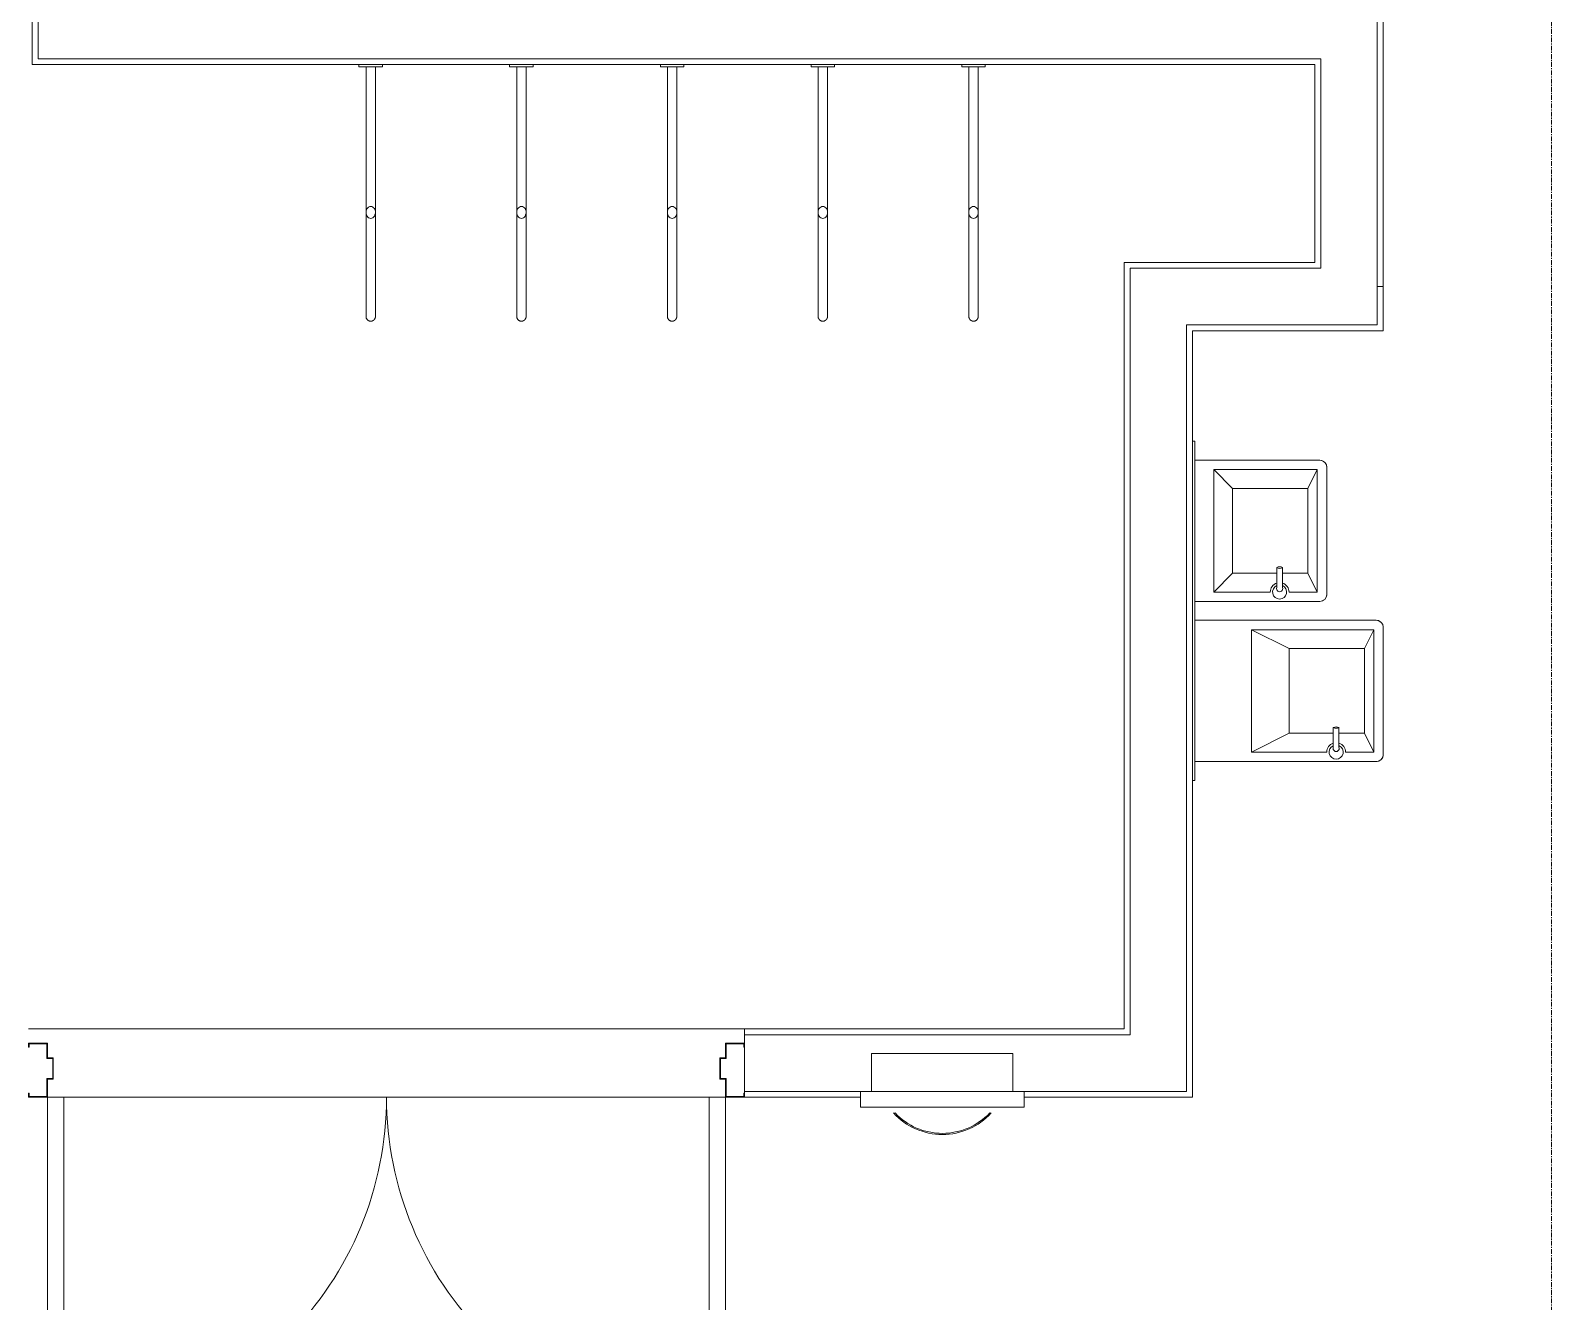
# Model space of a CAD drawing. Header units: inches. Extents: x 3268 to 7018, y 976 to 6708.
# Drawn here: x 5053 to 5214.5, y 3609.5 to 3744.4 of the extents above; entities that cross this region are included whole.
import ezdxf

# ---------------------------------------------------------------- set-up
doc = ezdxf.new("R2010")
doc.units = ezdxf.units.IN
doc.header["$MEASUREMENT"] = 0
doc.linetypes.add('Grid Line 1_2_', pattern=[0.875, 0.5, -0.125, 0.125, -0.125])
for name, color, linetype, lineweight in [('A-DOOR', 31, 'Continuous', 9), ('A-DOOR-FRAM', 31, 'Continuous', 9), ('A-GENM', 13, 'Continuous', 9), ('A-WALL', 113, 'Continuous', 9), ('A-WALL-PATT', 111, 'Continuous', 15), ('I-WALL', 2, 'Continuous', 9), ('P-SANR-FIXT', 6, 'Continuous', 9), ('Q-SPCQ', 91, 'Continuous', 9), ('S-GRID', 1, 'Continuous', 9)]:
    doc.layers.add(name, color=color, linetype=linetype, lineweight=lineweight)
pattern_1 = [(0, (0, 0), (122.88, 30.72), [5.069, -87.091, 5.069, -87.091, -491.52]), (0, (0, 0), (122.88, 30.72), [-184.32, 5.069, -179.251, 5.069, -87.091, -215.04]), (0, (0, 0), (122.88, 30.72), [-460.8, 5.069, -56.371, 5.069, -148.531]), (120, (46.08, 15.36), (-88.0443, 91.0572), [5.069, -87.091, 5.069, -87.091, -491.52]), (120, (46.08, 15.36), (-88.0443, 91.0572), [-184.32, 5.069, -179.251, 5.069, -87.091, -215.04]), (120, (46.08, 15.36), (-88.0443, 91.0572), [-460.8, 5.069, -56.371, 5.069, -148.531]), (240, (61.44, 76.8), (-34.8357, -121.7772), [5.069, -87.091, 5.069, -87.091, -491.52]), (240, (61.44, 76.8), (-34.8357, -121.7772), [-184.32, 5.069, -179.251, 5.069, -87.091, -215.04]), (240, (61.44, 76.8), (-34.8357, -121.7772), [-460.8, 5.069, -56.371, 5.069, -148.531])]

# ---------------------------------------------------------------- blocks, each defined once
blk = doc.blocks.new('Fire-Extinguisher Cabinet_Recessed - North Wall-8297681-Overall Retail Plan Opt 2')
at = {"layer": 'Q-SPCQ'}
for p, q in [((-5.2, 5.3), (-5.03, 5.3)), ((5.02, 5.3), (5.18, 5.3)), ((-8.7, 4.67), (8.68, 4.67)), ((-8.7, 4.67), (-8.7, 3)), ((8.68, 3), (8.68, 4.67)), ((8.68, 3), (-8.7, 3)), ((-7.5, -1), (-7.5, 3)), ((7.5, 3), (7.5, -1)), ((7.5, -1), (-7.5, -1))]:
    blk.add_line(p, q, dxfattribs=at)
for radius, start, end in [(7.04, 42.5213, 137.4787), (6.92, 43.421, 136.579)]:
    blk.add_arc((-0.01, 0.54), radius, start, end, dxfattribs=at)
blk = doc.blocks.new('Double Flush HM Door HM Frame - 72_ x 96_-8654976-Overall Retail Plan Opt 2')
at = {"layer": 'A-DOOR'}
for p, q in [((36, -1.81), (38, -1.81)), ((36, -3.38), (36, -1.81)), ((38, -1.81), (38, -2.25)), ((35.37, -3.38), (36, -3.38)), ((35.37, -5.63), (35.37, -3.38)), ((36, -5.63), (35.37, -5.63)), ((36, -7.56), (36, -5.63)), ((-34.25, -7.56), (-36, -7.56)), ((-36, -7.56), (-36, -43.56)), ((-34.25, -7.56), (-34.25, -43.56)), ((34.25, -7.56), (34.25, -43.56)), ((34.25, -7.56), (36, -7.56)), ((36, -43.56), (36, -7.56)), ((-34.25, -43.56), (-36, -43.56)), ((34.25, -43.56), (36, -43.56))]:
    blk.add_line(p, q, dxfattribs=at)
for centre, start, end in [((-36, -7.56), 269.9971, 0), ((36, -7.56), 180, 270.0029)]:
    blk.add_arc(centre, 36, start, end, dxfattribs=at)
at = {"layer": 'A-DOOR-FRAM'}
for p, q in [((-38, -2.25), (-38, -1.81)), ((-38, -1.81), (-36, -1.81)), ((-38, -1.81), (-36, -1.81)), ((-38, -2.25), (-38, -1.81)), ((-37.94, -2.25), (-38, -2.25)), ((-38, -2.25), (-37.94, -2.25)), ((-37.94, -1.88), (-37.94, -2.25)), ((-36.06, -1.88), (-37.94, -1.88)), ((-37.94, -1.88), (-36.06, -1.88)), ((-37.94, -2.25), (-37.94, -1.88)), ((-36.06, -3.44), (-36.06, -1.88)), ((-36.06, -1.88), (-36.06, -3.44)), ((-36, -1.81), (-36, -3.38)), ((-36, -1.81), (-36, -3.38)), ((-36, -3.38), (-36, -1.81)), ((36, -1.81), (38, -1.81)), ((36, -3.38), (36, -1.81)), ((36, -1.81), (36, -3.38)), ((36.06, -1.88), (36.06, -3.44)), ((37.94, -1.88), (36.06, -1.88)), ((36.06, -1.88), (37.94, -1.88)), ((36.06, -3.44), (36.06, -1.88)), ((37.94, -2.25), (37.94, -1.88)), ((37.94, -1.88), (37.94, -2.25)), ((38, -2.25), (37.94, -2.25)), ((37.94, -2.25), (38, -2.25)), ((38, -1.81), (38, -2.25)), ((-35.44, -3.44), (-36.06, -3.44)), ((-36.06, -3.44), (-35.44, -3.44)), ((-36, -3.38), (-35.38, -3.38)), ((-36, -3.38), (-35.38, -3.38)), ((-35.38, -3.38), (-36, -3.38)), ((-35.44, -5.56), (-35.44, -3.44)), ((-35.38, -3.38), (-35.38, -5.63)), ((-35.38, -3.38), (-35.38, -5.63)), ((35.37, -3.38), (36, -3.38)), ((35.37, -5.63), (35.37, -3.38)), ((36, -3.38), (35.37, -3.38)), ((35.44, -3.44), (35.44, -5.56)), ((36.06, -3.44), (35.44, -3.44)), ((35.44, -3.44), (36.06, -3.44)), ((-36.06, -5.56), (-35.44, -5.56)), ((-36.06, -7.5), (-36.06, -5.56)), ((-35.44, -5.56), (-36.06, -5.56)), ((-35.38, -5.63), (-36, -5.63)), ((-36, -5.63), (-36, -7.56)), ((-36, -5.63), (-36, -7.56)), ((-35.38, -5.63), (-36, -5.63)), ((-36, -5.63), (-35.38, -5.63)), ((36, -5.63), (35.37, -5.63)), ((35.37, -5.63), (36, -5.63)), ((35.44, -5.56), (36.06, -5.56)), ((36.06, -5.56), (35.44, -5.56)), ((36, -7.56), (36, -5.63)), ((36.06, -5.56), (36.06, -7.5)), ((-38, -7.56), (-38, -7.13)), ((-38, -7.13), (-37.94, -7.13)), ((-38, -7.56), (-38, -7.13)), ((-37.94, -7.13), (-38, -7.13)), ((-36, -7.56), (-38, -7.56)), ((-37.94, -7.13), (-37.94, -7.5)), ((-37.94, -7.5), (-37.94, -7.13)), ((-37.94, -7.5), (-36.06, -7.5)), ((-36.06, -7.5), (-37.94, -7.5)), ((38, -7.56), (36, -7.56)), ((38, -7.56), (36, -7.56)), ((36.06, -7.5), (37.94, -7.5)), ((37.94, -7.5), (36.06, -7.5)), ((37.94, -7.13), (38, -7.13)), ((37.94, -7.5), (37.94, -7.13)), ((37.94, -7.13), (37.94, -7.5)), ((38, -7.13), (37.94, -7.13)), ((38, -7.13), (38, -7.56)), ((38, -7.13), (38, -7.56))]:
    blk.add_line(p, q, dxfattribs=at)
blk = doc.blocks.new('Plumbing-Drinking Fountain - Barrier Free - Hi-Lo - Hi-Lo Drinking Fountain-7261549-Overall Retail Plan Opt 2')
at = {"layer": 'P-SANR-FIXT'}
for p, q in [((0.52, 23.13), (0.52, 3.88)), ((14.77, 23.88), (1.27, 23.88)), ((1.52, 9.88), (1.52, 22.88)), ((1.52, 22.88), (3.52, 21.88)), ((1.52, 22.88), (14.52, 22.88)), ((12.52, 21.88), (14.52, 22.88)), ((14.52, 22.88), (14.52, 19.88)), ((15.52, 3.88), (15.52, 23.13)), ((3.52, 21.88), (3.52, 13.88)), ((12.52, 21.88), (3.52, 21.88)), ((12.52, 19.18), (12.52, 21.88)), ((-2.23, 17.88), (-15.73, 17.88)), ((14.04, 19.18), (11.91, 19.18)), ((14.04, 18.57), (11.91, 18.57)), ((12.52, 13.88), (12.52, 18.57)), ((14.52, 17.88), (14.52, 9.88)), ((-16.48, 17.13), (-16.48, 3.88)), ((-15.48, 16.88), (-13.48, 15.88)), ((-15.48, 16.88), (-2.48, 16.88)), ((-15.48, 5.88), (-15.48, 16.88)), ((-4.48, 15.88), (-2.48, 16.88)), ((-2.48, 16.88), (-2.48, 13.88)), ((-1.48, 3.88), (-1.48, 17.13)), ((-4.48, 15.88), (-13.48, 15.88)), ((-13.48, 15.88), (-13.48, 7.88)), ((-4.48, 13.18), (-4.48, 15.88)), ((-5.09, 13.18), (-2.96, 13.18)), ((1.52, 9.88), (3.52, 13.88)), ((3.52, 13.88), (12.52, 13.88)), ((14.52, 9.88), (12.52, 13.88)), ((-5.09, 12.57), (-2.96, 12.57)), ((-4.48, 7.88), (-4.48, 12.57)), ((-2.48, 11.88), (-2.48, 5.88)), ((14.52, 9.88), (1.52, 9.88)), ((-15.48, 5.88), (-13.48, 7.88)), ((-13.48, 7.88), (-4.48, 7.88)), ((-2.48, 5.88), (-4.48, 7.88)), ((-2.48, 5.88), (-15.48, 5.88)), ((17.52, 3.88), (-18.48, 3.88)), ((-18.48, 3.88), (-18.48, 3.62)), ((17.52, 3.62), (17.52, 3.88))]:
    blk.add_line(p, q, dxfattribs=at)
for centre, radius, start, end in [((1.27, 23.13), 0.75, 90, 180), ((1.27, 23.13), 0.75, 105, 180), ((14.77, 23.13), 0.75, 0, 90), ((14.77, 23.13), 0.75, 45, 90), ((14.77, 23.13), 0.75, 360, 30), ((14.52, 18.88), 1, 90, 162.3453), ((14.52, 18.88), 0.75, 203.8519, 156.1481), ((-15.73, 17.13), 0.75, 90, 180), ((-15.73, 17.13), 0.75, 90, 165), ((-2.23, 17.13), 0.75, 360, 90), ((-2.23, 17.13), 0.75, 60, 90), ((12.44, 18.88), 0.608, 150.1008, 209.8992), ((11.28, 18.88), 0.706, 334.5466, 25.4534), ((14.52, 18.88), 1, 197.6547, 270), ((14.14, 18.88), 0.318, 252.7331, 107.2669), ((-2.23, 17.13), 0.75, 360, 45), ((-4.57, 12.88), 0.594, 149.3211, 210.6789), ((-5.52, 12.88), 0.528, 324.966, 35.034), ((-2.48, 12.88), 1, 90, 162.3453), ((-2.48, 12.88), 0.75, 203.8519, 156.1481), ((-2.84, 12.88), 0.324, 249.4617, 110.5383), ((-2.48, 12.88), 1, 197.6547, 270)]:
    blk.add_arc(centre, radius, start, end, dxfattribs=at)
blk = doc.blocks.new('Ultra Space Saver Single - as Specified-11828238-Overall Retail Plan Opt 2')
at = {"layer": 'A-GENM'}
for p, q in [((4979.44, 3830.65), (4979.44, 3830.9)), ((4981.94, 3830.9), (4981.94, 3830.65)), ((4981.94, 3830.65), (4979.44, 3830.65)), ((4980.19, 3830.65), (4980.19, 3809.66)), ((4981.19, 3809.66), (4981.19, 3830.65)), ((4980.19, 3815.21), (4980.19, 3805.33)), ((4981.19, 3805.33), (4981.19, 3815.21))]:
    blk.add_line(p, q, dxfattribs=at)
at = {"layer": 'A-GENM', "flags": 128}
for points in [[(4980.69, 3815.85), (4980.58, 3815.83), (4980.47, 3815.78), (4980.38, 3815.71), (4980.3, 3815.61), (4980.24, 3815.49), (4980.2, 3815.35), (4980.19, 3815.21), (4980.2, 3815.07), (4980.24, 3814.94), (4980.3, 3814.82), (4980.38, 3814.72), (4980.47, 3814.64), (4980.58, 3814.59), (4980.69, 3814.58)], [(4980.69, 3814.58), (4980.8, 3814.59), (4980.9, 3814.64), (4981, 3814.72), (4981.08, 3814.82), (4981.14, 3814.94), (4981.18, 3815.07), (4981.19, 3815.21), (4981.18, 3815.35), (4981.14, 3815.49), (4981.08, 3815.61), (4981, 3815.71), (4980.9, 3815.78), (4980.8, 3815.83), (4980.69, 3815.85)], [(4980.19, 3806.33), (4980.19, 3806.51), (4980.19, 3806.69), (4980.19, 3806.88), (4980.19, 3807.07), (4980.19, 3807.26), (4980.19, 3807.46), (4980.19, 3807.67), (4980.19, 3807.87), (4980.19, 3808.08), (4980.19, 3808.3), (4980.19, 3808.51), (4980.19, 3808.73), (4980.19, 3808.94), (4980.19, 3809.16), (4980.19, 3809.38), (4980.19, 3809.6), (4980.19, 3809.66)], [(4981.19, 3809.66), (4981.19, 3809.44), (4981.19, 3809.22), (4981.19, 3809), (4981.19, 3808.78), (4981.19, 3808.57), (4981.19, 3808.35), (4981.19, 3808.14), (4981.19, 3807.93), (4981.19, 3807.72), (4981.19, 3807.52), (4981.19, 3807.32), (4981.19, 3807.12), (4981.19, 3806.93), (4981.19, 3806.74), (4981.19, 3806.56), (4981.19, 3806.38)], [(4980.19, 3805.33), (4980.19, 3805.2), (4980.19, 3805.07), (4980.19, 3804.96), (4980.19, 3804.85), (4980.19, 3804.74), (4980.19, 3804.65), (4980.19, 3804.56), (4980.19, 3804.48), (4980.19, 3804.41), (4980.19, 3804.35), (4980.19, 3804.3), (4980.19, 3804.25), (4980.19, 3804.22), (4980.19, 3804.19), (4980.19, 3804.17), (4980.19, 3804.16), (4980.19, 3804.16)], [(4980.19, 3804.16), (4980.19, 3804.17), (4980.19, 3804.18), (4980.19, 3804.2), (4980.19, 3804.23), (4980.19, 3804.27), (4980.19, 3804.32), (4980.19, 3804.38), (4980.19, 3804.44), (4980.19, 3804.51), (4980.19, 3804.6), (4980.19, 3804.68), (4980.19, 3804.78), (4980.19, 3804.89), (4980.19, 3805), (4980.19, 3805.12), (4980.19, 3805.25)], [(4981.19, 3804.16), (4981.19, 3804.17), (4981.19, 3804.18), (4981.19, 3804.2), (4981.19, 3804.23), (4981.19, 3804.27), (4981.19, 3804.32), (4981.19, 3804.38), (4981.19, 3804.44), (4981.19, 3804.51), (4981.19, 3804.6), (4981.19, 3804.68), (4981.19, 3804.78), (4981.19, 3804.89), (4981.19, 3805), (4981.19, 3805.12), (4981.19, 3805.25), (4981.19, 3805.33)], [(4981.19, 3805.29), (4981.19, 3805.16), (4981.19, 3805.03), (4981.19, 3804.92), (4981.19, 3804.81), (4981.19, 3804.71), (4981.19, 3804.62), (4981.19, 3804.53), (4981.19, 3804.46), (4981.19, 3804.39), (4981.19, 3804.33), (4981.19, 3804.28), (4981.19, 3804.24), (4981.19, 3804.21), (4981.19, 3804.18), (4981.19, 3804.17), (4981.19, 3804.16)], [(4980.69, 3803.66), (4980.67, 3803.66), (4980.65, 3803.66), (4980.63, 3803.66), (4980.61, 3803.67), (4980.59, 3803.67), (4980.57, 3803.68), (4980.55, 3803.68), (4980.53, 3803.69), (4980.51, 3803.69), (4980.49, 3803.7), (4980.47, 3803.71), (4980.46, 3803.72), (4980.44, 3803.73), (4980.42, 3803.74), (4980.41, 3803.75), (4980.39, 3803.76), (4980.37, 3803.77), (4980.36, 3803.78), (4980.34, 3803.8), (4980.33, 3803.81), (4980.32, 3803.83), (4980.3, 3803.84), (4980.29, 3803.86), (4980.28, 3803.87), (4980.27, 3803.89), (4980.26, 3803.91), (4980.25, 3803.93), (4980.24, 3803.94), (4980.23, 3803.96), (4980.22, 3803.98), (4980.21, 3804), (4980.21, 3804.02), (4980.2, 3804.04), (4980.2, 3804.06), (4980.2, 3804.08), (4980.19, 3804.1), (4980.19, 3804.12), (4980.19, 3804.14), (4980.19, 3804.16), (4980.19, 3804.16)], [(4981.19, 3804.16), (4981.19, 3804.14), (4981.19, 3804.12), (4981.18, 3804.1), (4981.18, 3804.08), (4981.18, 3804.06), (4981.17, 3804.04), (4981.17, 3804.02), (4981.16, 3804), (4981.16, 3803.98), (4981.15, 3803.97), (4981.14, 3803.95), (4981.13, 3803.93), (4981.12, 3803.91), (4981.11, 3803.9), (4981.1, 3803.88), (4981.09, 3803.86), (4981.08, 3803.85), (4981.06, 3803.83), (4981.05, 3803.82), (4981.04, 3803.8), (4981.02, 3803.79), (4981.01, 3803.78), (4980.99, 3803.76), (4980.97, 3803.75), (4980.96, 3803.74), (4980.94, 3803.73), (4980.92, 3803.72), (4980.91, 3803.71), (4980.89, 3803.7), (4980.87, 3803.69), (4980.85, 3803.69), (4980.83, 3803.68), (4980.81, 3803.68), (4980.79, 3803.67), (4980.77, 3803.67), (4980.75, 3803.67), (4980.73, 3803.66), (4980.71, 3803.66), (4980.69, 3803.66), (4980.69, 3803.66)]]:
    blk.add_lwpolyline(points, dxfattribs=at)

msp = doc.modelspace()

# ---------------------------------------------------------------- hatches: boundary and pattern name
at = {"layer": 'A-WALL-PATT', "lineweight": 9}
h = msp.add_hatch(dxfattribs=at)
h.set_pattern_fill('FP_1', color=256, style=0, pattern_type=2)
h.set_pattern_definition(pattern_1)
h.paths.add_polyline_path([(5196.63, 3713.15), (5196.56, 3751.59), (5196, 3751.59), (5196, 3713.15)])
h.paths.add_polyline_path([(5196.56, 3827.59), (5196.63, 3827.59), (5196.56, 3829.77), (5196, 3829.77), (5196, 3827.59)])
h = msp.add_hatch(dxfattribs=at)
h.set_pattern_fill('FP_1', color=256, style=0, pattern_type=2)
h.set_pattern_definition(pattern_1)
h.paths.add_polyline_path([(4576.19, 3637.77), (5052.81, 3637.77), (5052.81, 3638.4), (4566.2, 3638.4), (4566.82, 3637.77)])
h.paths.add_polyline_path([(5169.75, 3637.77), (5169.75, 3638.4), (5128.81, 3638.4), (5128.81, 3637.77), (5156.27, 3637.77)])
h = msp.add_hatch(dxfattribs=at)
h.set_pattern_fill('FP_1', color=256, style=0, pattern_type=2)
h.set_pattern_definition(pattern_1)
h.paths.add_polyline_path([(5158.5, 3631.15), (5176.38, 3631.15), (5176.38, 3631.77), (5158.5, 3631.73)])
h.paths.add_polyline_path([(5052.81, 3631.15), (5052.81, 3631.77), (4563.45, 3631.77), (4564.08, 3631.15), (5032.39, 3631.15)])
h.paths.add_polyline_path([(5128.81, 3631.15), (5141.13, 3631.21), (5141.13, 3631.77), (5128.81, 3631.77), (5128.81, 3631.21)])

# ---------------------------------------------------------------- linework, layer by layer
at = {"layer": 'A-WALL'}
for p, q in [((5053.81, 3831.52), (5053.81, 3741.4)), ((5196, 3751.59), (5196, 3713.15)), ((5190, 3741.4), (5053.81, 3741.4)), ((5190, 3741.4), (5190, 3719.15)), ((5169.75, 3719.15), (5190, 3719.15)), ((5169.75, 3637.77), (5169.75, 3719.15)), ((5175.75, 3713.15), (5196, 3713.15)), ((5175.75, 3631.77), (5175.75, 3713.15)), ((5169.75, 3637.77), (5128.81, 3637.77)), ((5141.13, 3631.77), (5128.81, 3631.77)), ((5175.75, 3631.77), (5158.5, 3631.77))]:
    msp.add_line(p, q, dxfattribs=at)
at = {"layer": 'I-WALL', "lineweight": 15}
for p, q in [((5053.19, 3830.9), (5053.19, 3740.77)), ((5196.63, 3712.52), (5196.63, 3751.59)), ((5053.19, 3740.77), (5189.38, 3740.77)), ((5189.38, 3740.77), (5189.38, 3719.77)), ((5189.38, 3719.77), (5169.13, 3719.77)), ((5169.13, 3719.77), (5169.13, 3638.4)), ((5176.38, 3712.52), (5196.63, 3712.52)), ((5176.38, 3631.15), (5176.38, 3712.52)), ((5169.13, 3638.4), (5128.81, 3638.4)), ((5128.81, 3638.4), (5128.81, 3631.15)), ((5128.81, 3631.15), (5141.13, 3631.15)), ((5158.5, 3631.15), (5176.38, 3631.15))]:
    msp.add_line(p, q, dxfattribs=at)
at = {"layer": 'I-WALL'}
for p, q in [((5052.81, 3638.4), (5128.81, 3638.4)), ((5126.81, 3631.15), (5054.81, 3631.15))]:
    msp.add_line(p, q, dxfattribs=at)
at = {"layer": 'S-GRID', "linetype": 'Grid Line 1_2_'}
msp.add_line((5214.5, 3355.52), (5214.5, 6288.95), dxfattribs=at)

# ---------------------------------------------------------------- block references
at = {"layer": 'A-DOOR'}
msp.add_blockref('Double Flush HM Door HM Frame - 72_ x 96_-8654976-Overall Retail Plan Opt 2', (5090.81, 3638.71), dxfattribs=at)
at = {"layer": 'A-GENM'}
for p in [(108.44, -90.13), (124.44, -90.13), (140.44, -90.13), (156.44, -90.13), (172.44, -90.13)]:
    msp.add_blockref('Ultra Space Saver Single - as Specified-11828238-Overall Retail Plan Opt 2', p, dxfattribs=at)
at = {"layer": 'P-SANR-FIXT', "rotation": 270}
msp.add_blockref('Plumbing-Drinking Fountain - Barrier Free - Hi-Lo - Hi-Lo Drinking Fountain-7261549-Overall Retail Plan Opt 2', (5172.75, 3682.3), dxfattribs=at)
at = {"layer": 'Q-SPCQ', "rotation": 180}
msp.add_blockref('Fire-Extinguisher Cabinet_Recessed - North Wall-8297681-Overall Retail Plan Opt 2', (5149.81, 3634.77), dxfattribs=at)

doc.saveas('drawing.dxf')
